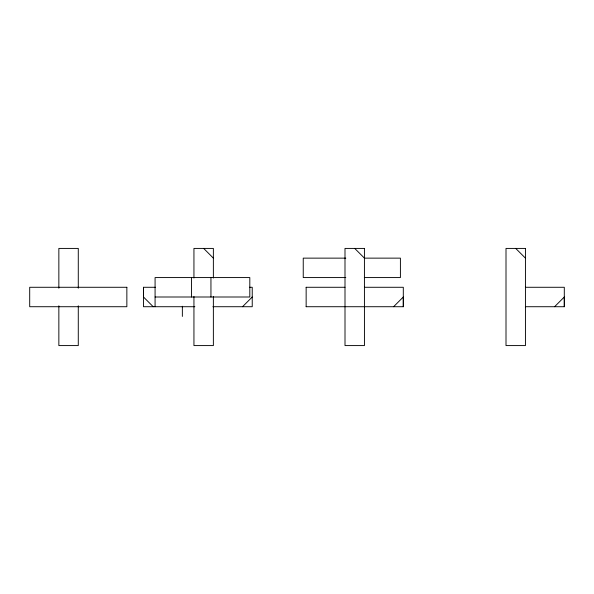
<?xml version="1.0" encoding="UTF-8"?>
<svg xmlns="http://www.w3.org/2000/svg" width="594" height="594" viewBox="0 0 594 594"><rect width="100%" height="100%" fill="white"/><g stroke="black" fill="none" stroke-linecap="round" stroke-linejoin="round"><path stroke-width="0.89" d="M155.524 287.281L143.488 287.281L143.488 297L153.207 306.719M306.133 306.719L403.304 306.719L403.304 297L393.584 306.719M525.438 306.719L564.3 306.719L564.3 297L554.581 306.719M242.523 306.719L252.235 297M345.812 258.138L303.244 258.138L303.244 277.569L345.812 277.569M364.315 258.138L400.408 258.138L400.408 277.569L364.315 277.569M249.458 287.281L252.235 287.281L252.235 306.719L212.89 306.719M306.133 287.281L345.01 287.281M364.426 287.281L403.304 287.281L403.296 306.719M525.438 287.281L564.3 287.281L564.3 306.719M155.079 297L249.807 297L249.807 277.569L155.079 277.569L155.079 306.719M194.869 306.719L143.488 306.719L143.488 287.281M515.718 248.418L525.438 258.138M354.722 248.418L364.441 258.138M203.66 248.418L213.372 258.138M306.148 287.281L306.148 306.719M213.372 278.029L213.372 248.418L193.941 248.418L193.941 278.029M213.372 296.54L213.372 345.582L193.941 345.582L193.941 296.54M210.944 277.569L210.944 297M191.513 277.569L191.513 297M182.358 306.252L182.358 316.431M78.282 288.209L78.282 248.418L58.851 248.418L58.851 288.209M78.282 305.791L78.282 345.582L58.851 345.582L58.851 305.791M364.441 248.418L344.995 248.418L345.01 345.582L364.441 345.582L364.426 248.418M525.438 248.418L506.006 248.418L506.006 345.582L525.438 345.582L525.438 248.418M126.856 287.281L29.7 287.281L29.7 306.719L126.856 306.719L126.856 287.281"/></g></svg>
